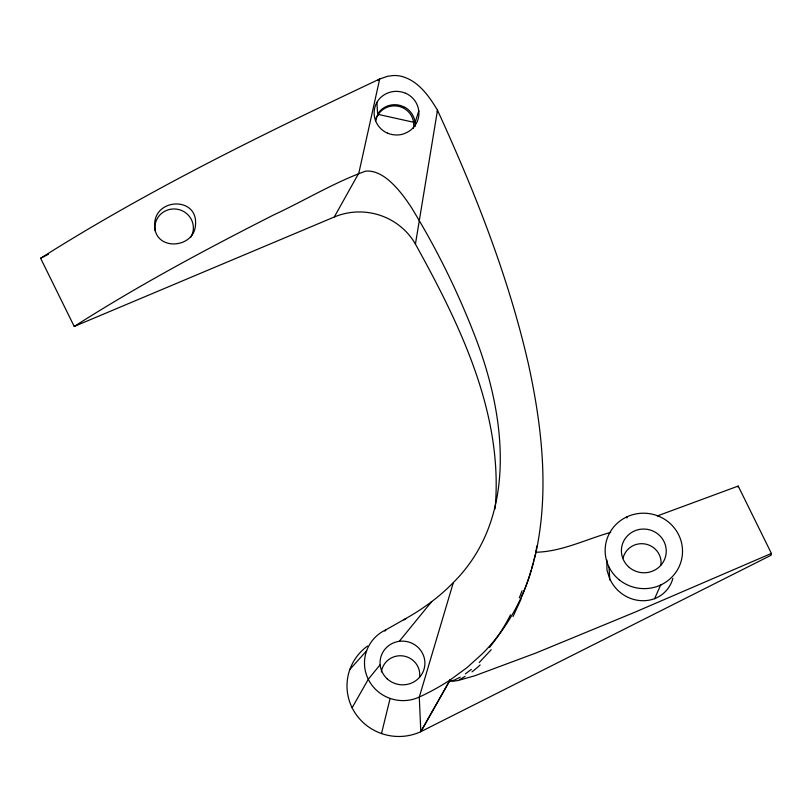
<?xml version="1.0" encoding="UTF-8"?>
<svg xmlns="http://www.w3.org/2000/svg" width="812" height="812" viewBox="0 0 812 812"><rect width="100%" height="100%" fill="white"/><g stroke="black" fill="none" stroke-linecap="round" stroke-linejoin="round"><path stroke-width="1.22" d="M405.391 93.228A22.503 21.924 8.4 0 0 378.037 100.566L376.91 102.413L377.692 115.375L378.28 114.421L415.084 122.582L418.789 110.858A22.431 21.792 5.7 0 1 404.691 133.442A21.457 20.848 5.5 0 1 401.595 134.467A22.695 22.066 5.5 0 1 387.588 133.148M626.966 517.975L627.016 516.797M495.066 508.809C503.816 414.15 459.947 324.648 415.429 244.087L437.495 110.229C428.959 95.877 417.916 80.215 400.692 76.155A29.354 28.562 9.8 0 0 393.191 75.546L387.466 76.318L379.691 78.997C264.073 133.564 148.728 189.714 40.6 258.246L74.227 326.454L334.28 216.997L358.853 172.997L379.691 78.997L377.57 80.53M536.042 552.251L536.702 546.121M606.889 560.067L606.95 570.004L610.147 580.397M437.242 111.691L437.495 110.229C474.898 191.926 508.271 276.019 528.358 363.796C541.726 425.021 549.196 489.149 536.265 551.115L536.011 552.566M738.078 486.743L738.199 486.063L657.273 515.955M737.651 486.784L738.199 486.063L771.4 553.429L771.085 555.235L420.809 731.673A51.45 50.07 9.8 0 1 354.509 712.063A51.45 50.07 9.8 0 1 367.542 646.027M381.508 733.54L390.095 698.442M534.012 559.681L536.265 551.115L536.813 552.221C562.29 551.409 586.376 539.188 610.726 532.357M533.332 562.29L533.677 560.97M532.976 563.629L531.505 568.989M531.109 570.359C525.557 590.73 516.077 609.853 504.282 627.321A195.621 190.373 9.8 0 1 482.551 653.569L467.194 667.474L450.102 679.999A240.25 233.805 9.8 0 1 419.276 697.051A38.235 37.21 9.8 0 1 368.283 679.279L352.124 707.759M74.227 326.454C138.294 285.509 205.416 249.609 273.167 215.18C304.053 200.879 333.641 182.69 365.593 171.149C373.571 170.358 381.122 174.204 387.233 179.005C396.824 186.75 404.254 196.748 411.055 206.938C436.369 248.147 457.866 291.762 475.243 336.899C505.571 415.308 518.797 517.437 453.35 582.529L419.286 697.082L420.809 731.673L450.102 679.999L420.809 731.673M375.865 118.572L378.717 112.665M535.788 552.556L536.265 551.115M521.142 598.85L513.032 616.562M610.472 580.235A35.911 34.307 51.6 0 0 654.624 598.688L660.633 585.016L661.516 584.599M376.91 102.413L375.936 104.332A22.33 21.812 9.5 0 0 375.702 121.059A22.706 22.178 0.3 0 0 384.655 131.686A21.477 20.899 5.2 0 0 387.588 133.158M380.138 664.744L368.283 679.279A38.235 37.21 9.8 0 1 386.086 629.716L405.878 618.5A235.115 228.811 9.8 0 0 431.679 601.651A196.727 191.449 9.8 0 0 452.812 583.107L452.832 583.057M399.26 641.318L431.659 601.621M491.23 649.691L479.232 662.511M384.837 631.127L386.086 629.716M349.87 669.433L366.618 650.808M471.346 669.403L465.408 673.869M404.021 619.901L405.878 618.5M460.242 677.188L453.867 680.304L450.487 680.801L453.005 681.238L457.856 680.557L474.584 675.838L536.103 652.949L635.035 612.146L771.4 553.429M40.6 258.246L48.456 254.257M654.695 598.708L655.517 598.363M377.702 114.238L378.28 114.421M609.345 567.71L609.01 567.03L609.792 579.636M375.57 121.15A19.265 18.747 9.8 0 1 398.042 106.23A19.265 18.747 9.8 0 1 413.409 128.367M415.105 126.439A20.239 19.701 9.8 0 0 415.064 122.582A20.432 19.884 8.7 0 0 404.833 107.235M375.448 120.46A20.665 20.188 1 0 1 375.885 118.572M378.656 112.614A19.945 19.427 8.4 0 1 404.589 107.275M405.432 93.136A22.35 21.762 8.7 0 1 418.748 110.858M623.088 558.027A19.265 18.747 9.8 0 1 645.266 544.02A19.265 18.747 9.8 0 1 660.917 565.05M536.174 551.094A243.224 236.708 9.8 0 1 521.294 597.256M522.035 590.771A123.018 60.453 -69.7 0 1 519.294 597.906M450.457 680.832A15.276 3.532 -36.5 0 1 450.193 679.938M510.515 614.836A154.026 116.461 -73.6 0 1 489.494 647.448M480.166 664.967A115.131 75.516 -65.7 0 1 471.995 671.869M465.053 676.335A61.621 27.334 -53.1 0 1 459.653 679.573M672.894 578.377A33.901 31.78 50.8 0 1 655.497 598.302M334.28 216.997A63.681 61.976 9.8 0 1 415.429 244.087M381.407 671.9A19.265 18.747 9.8 0 1 402.985 655.934A19.265 18.747 9.8 0 1 419.571 677.117M155.183 230.811A19.265 18.747 9.8 0 1 177.32 209.242A19.265 18.747 9.8 0 1 190.952 236.982M154.676 224.64C153.712 251.639 195.215 249.294 195.57 223.807C197.032 196.21 154.473 198.26 154.676 224.64M628.498 566.735A22.442 21.843 9.8 0 0 665.667 556.058A22.442 21.843 9.8 0 0 637.298 529.942A22.442 21.843 9.8 0 0 628.498 566.735M619.191 579.768A38.712 37.677 9.8 0 0 681.978 557.509A38.712 37.677 9.8 0 0 630.315 515.458A38.712 37.677 9.8 0 0 619.191 579.768M387.162 678.802A22.442 21.843 9.8 0 0 424.321 668.124A22.442 21.843 9.8 0 0 395.962 642.008A22.442 21.843 9.8 0 0 387.162 678.802"/></g></svg>
